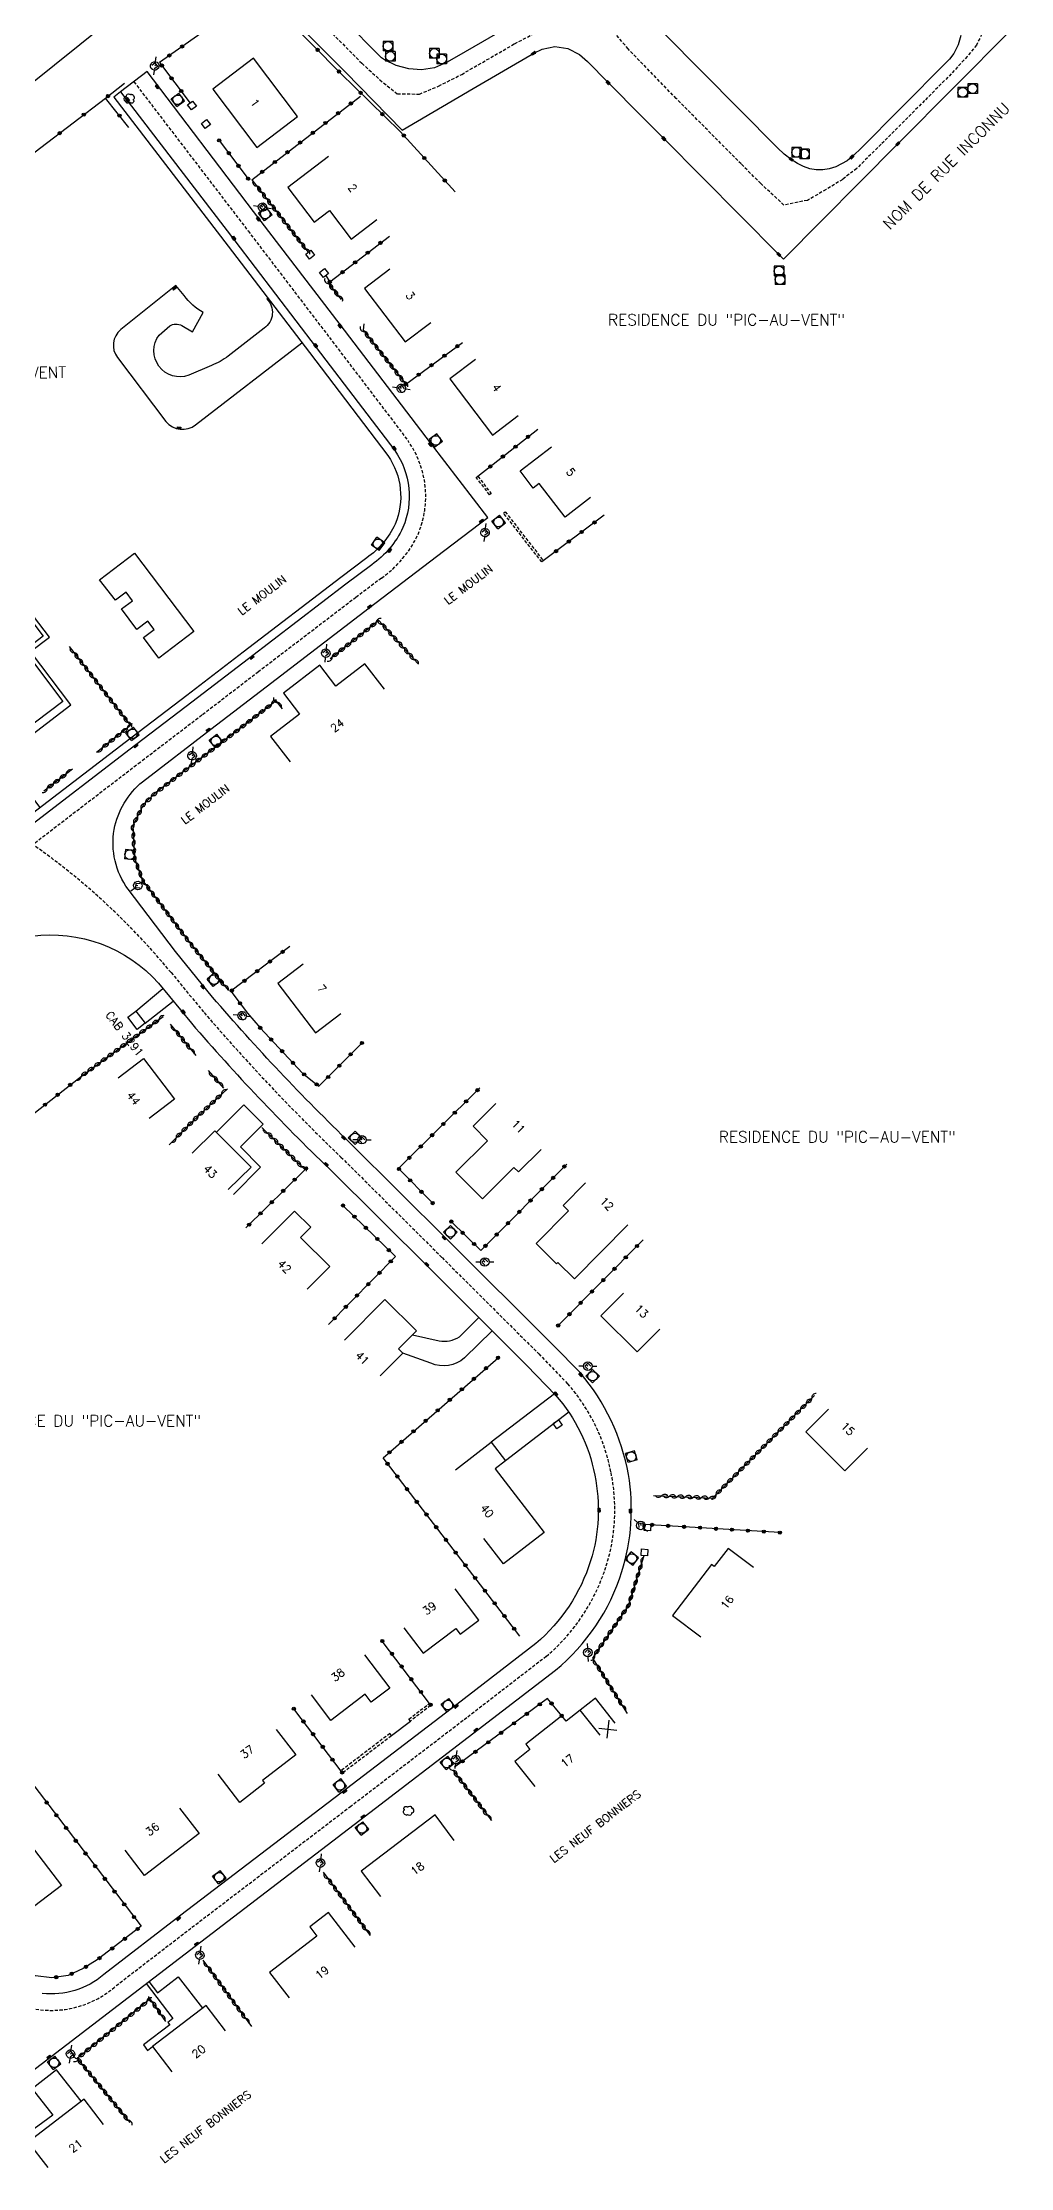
# Model space of a CAD drawing. Header units: millimetres. Extents: x 79000 to 80000, y 143000 to 144000.
# Drawn here: x 79450.6 to 79602, y 143022.6 to 143354.6 of the extents above; entities that cross this region are included whole.
import ezdxf
from ezdxf.enums import TextEntityAlignment as Align

# ---------------------------------------------------------------- set-up
doc = ezdxf.new("R2010")
doc.units = ezdxf.units.MM
doc.linetypes.add('DASHED', pattern=[0.75, 0.5, -0.25])
doc.layers.get('0').update_dxf_attribs({"linetype": 'CONTINUOUS'})
for name, color, linetype in [('W0001', 6, 'DASHED'), ('W0008', 7, 'CONTINUOUS'), ('W0100', 7, 'CONTINUOUS'), ('W0112', 1, 'DASHED'), ('W0300', 7, 'CONTINUOUS'), ('W0310', 3, 'CONTINUOUS'), ('W0322', 7, 'CONTINUOUS'), ('W0334', 7, 'CONTINUOUS'), ('W0400', 7, 'CONTINUOUS'), ('W0420', 7, 'CONTINUOUS'), ('W0471', 7, 'CONTINUOUS'), ('W0984', 7, 'CONTINUOUS'), ('W0989', 7, 'CONTINUOUS'), ('W0991', 7, 'CONTINUOUS'), ('W1102', 7, 'CONTINUOUS')]:
    doc.layers.add(name, color=color, linetype=linetype)
doc.styles.get("Standard").update_dxf_attribs({"font": 'romans.shx', "width": 0.85})

# ---------------------------------------------------------------- blocks, each defined once
blk = doc.blocks.new('t322o')
at = {"color": 0, "linetype": 'Continuous'}
for radius in [0.25, 0.15]:
    blk.add_circle((0, 0), radius, dxfattribs=at)
blk = doc.blocks.new('t310o')
at = {"color": 0, "linetype": 'Continuous'}
for centre, start, end in [((-0.5, 0.38), 216.8699, 323.1304), ((0.5, -0.37), 36.8699, 143.1303)]:
    blk.add_arc(centre, 0.625, start, end, dxfattribs=at)
blk = doc.blocks.new('T471')
for p, q in [((-0.333334, 0.333334), (-0.333334, -0.333334)), ((-0.333334, 0.333334), (0.333334, 0.333334)), ((-0.333334, 0), (0, 0)), ((0.500001, 0.500001), (1.000002, 1.000002)), ((-0.500001, -0.500001), (-1.000002, -1.000002)), ((-0.333334, -0.333334), (0.333334, -0.333334))]:
    blk.add_line(p, q)
blk.add_ellipse((0, 0), major_axis=(0.471405, 0.471405), ratio=1, start_param=5.4977871438, end_param=11.780972451)
blk = doc.blocks.new('T420')
for p, q in [((0.75, 0.75), (-0.75, 0.75)), ((-0.75, 0.75), (-0.75, -0.75)), ((0.75, 0.75), (0.75, -0.75)), ((0.75, -0.75), (-0.75, -0.75))]:
    blk.add_line(p, q)
blk.add_ellipse((0, 0), major_axis=(-0.53, 0.53), ratio=1, start_param=3.926991, end_param=10.210176)
blk = doc.blocks.new('T400')
for p, q in [((-0.15, 0.3), (0.15, 0.3)), ((-0.15, -0.25), (-0.15, 0.3)), ((-0.15, 0.15), (0.15, 0.15)), ((-0.15, 0), (0.15, 0)), ((0.15, 0.3), (0.15, -0.25)), ((-0.15, -0.15), (0.15, -0.15)), ((-0.15, -0.25), (-0.15, -0.3)), ((-0.15, -0.3), (0.15, -0.3)), ((0.15, -0.3), (0.15, -0.25))]:
    blk.add_line(p, q)
blk = doc.blocks.new('T300')
for p, q in [((-0.8, 0.51), (-0.86, 0.34)), ((-0.86, 0.34), (-0.86, 0.17)), ((-0.86, 0.17), (-0.74, 0.06)), ((-0.69, 0.63), (-0.8, 0.51)), ((-0.8, -0.06), (-0.74, 0.06)), ((-0.74, 0.06), (-0.69, 0.11)), ((-0.57, 0.69), (-0.69, 0.63)), ((-0.46, 0.69), (-0.57, 0.69)), ((-0.29, 0.63), (-0.46, 0.69)), ((-0.29, 0.63), (-0.17, 0.74)), ((-0.23, 0.57), (-0.29, 0.63)), ((-0.17, 0.74), (-0.06, 0.8)), ((-0.06, 0.8), (0.06, 0.8)), ((0.06, 0.8), (0.23, 0.74)), ((0.23, 0.74), (0.34, 0.63)), ((0.34, 0.63), (0.4, 0.51)), ((0.46, 0.46), (0.34, 0.46)), ((0.4, 0.51), (0.4, 0.46)), ((0.57, 0.4), (0.46, 0.46)), ((0.57, 0.4), (0.69, 0.29)), ((0.69, 0.29), (0.74, 0.17)), ((0.74, 0.06), (0.69, -0.17)), ((0.74, 0.17), (0.74, 0.06)), ((-0.8, -0.17), (-0.8, -0.06)), ((-0.8, -0.23), (-0.8, -0.17)), ((-0.74, -0.34), (-0.8, -0.23)), ((-0.69, -0.4), (-0.74, -0.34)), ((-0.51, -0.46), (-0.69, -0.4)), ((-0.4, -0.46), (-0.51, -0.46)), ((-0.4, -0.46), (-0.34, -0.46)), ((-0.34, -0.46), (-0.34, -0.4)), ((-0.34, -0.51), (-0.34, -0.46)), ((-0.29, -0.63), (-0.34, -0.51)), ((-0.17, -0.74), (-0.29, -0.63)), ((-0.06, -0.8), (-0.17, -0.74)), ((0.06, -0.8), (-0.06, -0.8)), ((0.17, -0.74), (0.06, -0.8)), ((0.23, -0.69), (0.17, -0.74)), ((0.29, -0.46), (0.23, -0.46)), ((0.29, -0.63), (0.23, -0.69)), ((0.46, -0.4), (0.29, -0.46)), ((0.34, -0.51), (0.29, -0.63)), ((0.34, -0.51), (0.34, -0.46)), ((0.57, -0.34), (0.46, -0.4)), ((0.63, -0.29), (0.57, -0.34)), ((0.69, -0.17), (0.63, -0.29))]:
    blk.add_line(p, q)
blk = doc.blocks.new('t112o')
at = {"color": 0, "linetype": 'Continuous'}
for p, q in [((-0.5, 0.5), (0.5, 0.5)), ((-0.5, -0.5), (-0.5, 0.5)), ((0.5, 0.5), (0.5, -0.5)), ((0.5, -0.5), (-0.5, -0.5))]:
    blk.add_line(p, q, dxfattribs=at)
blk = doc.blocks.new('t991o')
at = {"color": 0, "linetype": 'Continuous'}
for p, q in [((-1, 1), (1, -1)), ((-1, -1), (1, 1))]:
    blk.add_line(p, q, dxfattribs=at)

msp = doc.modelspace()

# ---------------------------------------------------------------- linework, layer by layer
at = {"layer": 'W0001'}
for points in [[(79494.37, 143357.56), (79500.55, 143351.35), (79503.35, 143348.79), (79506.11, 143346.59), (79509.53, 143346.54), (79512.55, 143347.79), (79516.15, 143349.62), (79524.43, 143354.41), (79531.31, 143358.04)], [(79597.79, 143356.6), (79596.65, 143354.21), (79595.21, 143352.43), (79592.71, 143349.72), (79588.54, 143345.53), (79581.74, 143338.7), (79577.91, 143334.94), (79575.73, 143333.21), (79573.13, 143331.62), (79570.21, 143329.94), (79566.53, 143329.21), (79562.91, 143332.56), (79559.86, 143335.62), (79549.71, 143345.84), (79542.17, 143353.6), (79538.06, 143358.49)]]:
    msp.add_lwpolyline(points, dxfattribs=at)
for points in [[(79464.89, 143348.47), (79482.75, 143325.16), (79495.46, 143308.52), (79507.78, 143292.36, -0.258866), (79509.33, 143277.75, -0.131528), (79503.6, 143270.92), (79499.62, 143267.9), (79484.37, 143256.27), (79475.54, 143249.49), (79465.89, 143242.13), (79449.85, 143229.83), (79433.8, 143217.6, -0.122928), (79427.16, 143214.74), (79410.71, 143213.6, 0.170885), (79403.49, 143210.49), (79397.25, 143206.04), (79331.98, 143156.19), (79307.13, 143137.19), (79255, 143097.37)], [(79449.11, 143229.27, -0.067694), (79470.7, 143209.3), (79475.88, 143203.02, 0.023965), (79497.27, 143180.46), (79513.08, 143164.76), (79528.2, 143149.71), (79532.74, 143145.01, -0.133926), (79539.48, 143131.28, -0.128424), (79538.76, 143116.58, -0.140586), (79529.38, 143102.43), (79516.96, 143092.85), (79498.83, 143079), (79473.82, 143059.93), (79461.81, 143050.7, -0.205241), (79450.28, 143047.22, -0.205056), (79440.13, 143052.96), (79436.65, 143057.5), (79427.2, 143069.94), (79415.5, 143085.26), (79400.46, 143104.92), (79389, 143119.97), (79372.43, 143141.64), (79350.51, 143170.34)]]:
    msp.add_lwpolyline(points, format="xyb", dxfattribs=at)
at = {"layer": 'W0008'}
for points in [[(79524.45, 143357.65), (79515.33, 143352.38), (79513.78, 143351.49), (79511.91, 143350.67), (79509.88, 143350.32), (79507.88, 143350.47), (79505.91, 143350.99), (79504.07, 143351.9), (79503.63, 143352.23), (79491.65, 143364.35)], [(79490.05, 143357.86), (79497.98, 143349.95), (79506.85, 143340.93), (79517.94, 143347.42), (79527.42, 143352.92), (79528.73, 143353.54), (79530.71, 143353.96), (79532.74, 143353.65), (79534.57, 143352.73), (79535.81, 143351.61), (79539.04, 143348.35), (79544.27, 143343.07), (79547.74, 143339.58), (79565.74, 143321.49), (79566.46, 143320.74), (79584.33, 143338.77), (79601.97, 143356.47)], [(79594.22, 143355.68), (79593.76, 143354.22), (79593.08, 143352.91), (79592.43, 143352), (79591.77, 143351.33), (79578.31, 143337.77), (79577.16, 143336.72), (79576.43, 143336.13), (79574.63, 143335.16), (79573.63, 143334.86), (79572.61, 143334.73), (79571.6, 143334.72), (79570.59, 143334.86), (79569.62, 143335.21), (79568.68, 143335.68), (79567.67, 143336.34), (79566.56, 143337.14), (79565.51, 143338.16), (79547.81, 143356.01)]]:
    msp.add_lwpolyline(points, dxfattribs=at)
for points in [[(79443.9, 143033.79), (79451.95, 143039.94), (79474.47, 143057.16), (79500.21, 143076.85), (79518.75, 143091.02), (79530.8, 143100.26, 0.146163), (79541.19, 143115.68, 0.118401), (79542.22, 143130.85, 0.131418), (79534.72, 143146.73), (79530.48, 143151.06), (79513.87, 143167.59), (79498.78, 143182.58, -0.023301), (79477.19, 143205.46), (79471.38, 143212.58), (79463.99, 143222.29, -0.202379), (79461.82, 143231.65, -0.17537), (79466.24, 143239.11), (79476.93, 143247.31), (79485.59, 143253.95), (79501.68, 143266.26), (79512.19, 143274.29), (79520.25, 143280.39), (79511.3, 143292.03), (79497.15, 143310.52), (79483.61, 143328.22), (79466.97, 143350.05), (79462.81, 143346.88), (79480.7, 143323.59), (79493.4, 143306.96), (79505.7, 143290.84, -0.256874), (79506.97, 143278.8, -0.131543), (79502.08, 143273.01), (79498.06, 143269.96), (79482.8, 143258.31), (79473.97, 143251.54), (79464.32, 143244.18), (79448.29, 143231.88)], [(79448.95, 143214.97, -0.249549), (79468.74, 143207.62), (79473.91, 143201.36, 0.023969), (79495.47, 143178.61), (79511.26, 143162.93), (79526.36, 143147.9), (79530.84, 143143.26, -0.133569), (79536.95, 143130.77, -0.128617), (79536.3, 143117.35, -0.140019), (79527.76, 143104.43), (79515.39, 143094.9), (79497.27, 143081.06), (79472.25, 143061.98), (79460.2, 143052.71, -0.206357), (79450.56, 143049.78, -0.205148)]]:
    msp.add_lwpolyline(points, format="xyb", dxfattribs=at)
at = {"layer": 'W0100'}
for points in [[(79448.78, 143348.13), (79460.14, 143357.26), (79460.14, 143357.26)], [(79495.33, 143336.81), (79488.96, 143331.94), (79493.1, 143326.51), (79495.5, 143328.35), (79498.89, 143323.9), (79502.87, 143326.93)], [(79504.94, 143319.2), (79500.97, 143316.17), (79507.33, 143307.84), (79511.31, 143310.88)], [(79518.3, 143305.06), (79514.32, 143302.03), (79520.99, 143293.27), (79524.97, 143296.3)], [(79536.28, 143283.51), (79532.32, 143280.46), (79528.29, 143285.69), (79527.34, 143284.97), (79525.27, 143287.67), (79530.17, 143291.44)], [(79444.08, 143270.57), (79450.73, 143261.82), (79447.78, 143259.59), (79453.8, 143251.65), (79445.02, 143245.01)], [(79504.08, 143253.55), (79501.03, 143257.52), (79496.49, 143254.03), (79493.98, 143257.31), (79488.28, 143252.93), (79490.8, 143249.65), (79486.28, 143246.18), (79489.32, 143242.21)], [(79491.35, 143210.62), (79487.38, 143207.59), (79493.28, 143199.86), (79497.25, 143202.9)], [(79462.42, 143192.82), (79466.39, 143195.86), (79471.25, 143189.51), (79467.27, 143186.47)], [(79521.48, 143188.8), (79517.93, 143185.27), (79520.18, 143183.01), (79515.26, 143178.11), (79519.4, 143173.94), (79524.33, 143178.84), (79525.04, 143178.13), (79528.58, 143181.66)], [(79474.02, 143181.04), (79477.57, 143184.57), (79483.21, 143178.9), (79479.66, 143175.37)], [(79535.53, 143176.44), (79532.01, 143172.89), (79532.87, 143172.05), (79527.8, 143166.94), (79530.98, 143163.79), (79531.18, 143163.99), (79533.77, 143161.42), (79542.15, 143169.88)], [(79484.91, 143166.9), (79490.03, 143172.02), (79492.55, 143169.5), (79490.97, 143167.91), (79495.52, 143163.35), (79491.98, 143159.82)], [(79497.81, 143151.84), (79504.11, 143158.21), (79509.07, 143153.3), (79506.28, 143150.49), (79506.94, 143149.84), (79503.42, 143146.28)], [(79541.44, 143159.18), (79537.92, 143155.63), (79543.6, 143150.01), (79547.11, 143153.56)], [(79579.58, 143134.97), (79576.04, 143131.43), (79569.96, 143137.51), (79573.49, 143141.05)], [(79515.17, 143131.59), (79520.74, 143135.89), (79522.99, 143132.98), (79521.38, 143131.73), (79529.03, 143121.82), (79522.69, 143116.92), (79519.63, 143120.88)], [(79561.78, 143116.3), (79557.8, 143119.32), (79555.63, 143116.48), (79555.19, 143116.81), (79549.13, 143108.84), (79553.55, 143105.48)], [(79507.1, 143106.92), (79510.12, 143102.93), (79515.23, 143106.81), (79515.93, 143105.89), (79518.83, 143108.09), (79515.11, 143112.99)], [(79500.94, 143102.7), (79504.9, 143097.48), (79501.99, 143095.28), (79501.05, 143096.52), (79495.67, 143092.44), (79492.65, 143096.42)], [(79540.17, 143092.01), (79537.05, 143095.92), (79534.68, 143094.02), (79532.47, 143092.29), (79531.79, 143093.16), (79526.16, 143088.74), (79526.83, 143087.87), (79524.48, 143086.03), (79527.61, 143082.12)], [(79487.16, 143091.03), (79490.21, 143087.07), (79485, 143083.06), (79485.34, 143082.61), (79481.45, 143079.62), (79478.05, 143084.04)], [(79472.05, 143078.73), (79475.1, 143074.77), (79466.56, 143068.2), (79463.51, 143072.16)], [(79515, 143073.69), (79511.98, 143077.67), (79500.41, 143068.88), (79503.44, 143064.9)], [(79499.49, 143057.02), (79495.34, 143062.43), (79492.41, 143060.18), (79493.52, 143058.74), (79486.12, 143053.07), (79489.16, 143049.1)], [(79479.23, 143043.92), (79476.19, 143047.9), (79467.81, 143041.5), (79470.84, 143037.52)], [(79460.16, 143029.32), (79457.1, 143033.28), (79448.37, 143026.54), (79451.42, 143022.58)]]:
    msp.add_lwpolyline(points, dxfattribs=at)
for points in [[(79477.23, 143347.32), (79484.11, 143338.2), (79490.47, 143343.04), (79483.59, 143352.16)], [(79463.94, 143202.3), (79465.18, 143203.27), (79466.67, 143201.36), (79465.42, 143200.4)], [(79453.57, 143066.64), (79447.23, 143061.79), (79438.11, 143073.71), (79444.45, 143078.56)]]:
    msp.add_lwpolyline(points, close=True, dxfattribs=at)
at = {"layer": 'W0112'}
for points in [[(79520.52, 143283.94), (79518.42, 143286.63), (79518.67, 143286.82), (79520.76, 143284.13)], [(79522.96, 143281.28), (79528.91, 143273.64), (79528.66, 143273.44), (79522.7, 143281.08)], [(79511.29, 143094.74), (79508.13, 143092.33), (79507.89, 143092.65), (79511.05, 143095.05)], [(79497.58, 143084.3), (79505.17, 143090.07), (79504.93, 143090.39), (79497.34, 143084.62)]]:
    msp.add_lwpolyline(points, close=True, dxfattribs=at)
at = {"layer": 'W0310'}
for points in [[(79483.33, 143333.16), (79492.17, 143321.83)], [(79494.86, 143318.26), (79495.52, 143317.21)], [(79495.35, 143316.93), (79497.3, 143314.47)], [(79500.87, 143310.63), (79500.74, 143309.65), (79507.4, 143301.23)], [(79509.29, 143257.56), (79503.18, 143264.29), (79495.58, 143258.31)], [(79454.77, 143260.24), (79464.37, 143247.87), (79459.04, 143243.66)], [(79488.11, 143250.49), (79487.12, 143251.76), (79478.14, 143244.88), (79468.22, 143237.3), (79466.41, 143235.54), (79464.72, 143232.22), (79465, 143227.14), (79466.26, 143223.68), (79473.68, 143213.86), (79479.66, 143206.52)], [(79455.3, 143241.08), (79450.79, 143237.62)], [(79456.69, 143193.1), (79469.49, 143202.43)], [(79470.59, 143201.21), (79474.56, 143196.32)], [(79476.52, 143193.98), (79478.91, 143191.24)], [(79479.51, 143191.14), (79474.16, 143186.12)], [(79474.16, 143186.12), (79470.4, 143182.38)], [(79484.92, 143185.09), (79491.62, 143178.5)], [(79546.16, 143127.58), (79555.38, 143127.18), (79571.32, 143143.22)], [(79544.64, 143118.15), (79542.2, 143110.33), (79536.59, 143102.16), (79542.05, 143093.51)], [(79514.81, 143084.62), (79520.8, 143076.78)], [(79494.48, 143068.71), (79501.85, 143058.83)], [(79475.69, 143054.96), (79483.28, 143044.59)], [(79469.9, 143045.37), (79467.46, 143048.91), (79456.05, 143039.62)], [(79456.05, 143039.62), (79464.27, 143029.59)]]:
    msp.add_lwpolyline(points, dxfattribs=at)
at = {"layer": 'W0322'}
msp.add_line((79464.13, 143341.33), (79460.44, 143345.92), dxfattribs=at)
for points in [[(79515.11, 143331.28), (79506.53, 143340.69), (79497.15, 143349.87), (79484.39, 143362.83), (79478.34, 143358.07)], [(79478.34, 143358.07), (79468.9, 143351.5), (79473.71, 143345.15)], [(79434.78, 143316.98), (79430.9, 143323.34), (79450.37, 143338.18), (79460.44, 143345.92), (79463.44, 143348.25)], [(79483.33, 143333.16), (79500.33, 143346.23)], [(79478.23, 143339.31), (79482.94, 143333.07)], [(79495.52, 143317.21), (79504.84, 143324.35)], [(79507.4, 143301.23), (79516.26, 143307.74)], [(79518.67, 143286.82), (79528.05, 143294.19)], [(79538.41, 143280.74), (79528.91, 143273.64)], [(79489.26, 143213.36), (79480.08, 143206.38), (79482.64, 143202.92)], [(79484.65, 143200.65), (79491.27, 143193.58), (79493.83, 143191.52), (79500.69, 143198.4)], [(79447.13, 143173.87), (79440.62, 143180.54), (79456.69, 143193.1)], [(79511.62, 143173.26), (79506.27, 143178.66), (79519, 143191.29)], [(79491.81, 143178.69), (79482.41, 143169.4)], [(79514.53, 143170.38), (79519.13, 143165.84), (79532.59, 143179.36)], [(79497.59, 143172.89), (79505.8, 143164.9), (79495.33, 143154.3)], [(79544.53, 143167.52), (79531.24, 143154.13)], [(79525.24, 143105.6), (79503.85, 143133.46), (79514.24, 143142.49), (79521.83, 143149.1)], [(79565.92, 143121.75), (79565.9, 143121.77), (79545.58, 143123.01)], [(79511.3, 143094.88), (79503.74, 143104.83)], [(79497.46, 143084.3), (79489.9, 143094.25)], [(79531.79, 143093.16), (79529.59, 143095.84), (79515.04, 143085.11)], [(79431.03, 143073.25), (79447.06, 143085.11), (79466.01, 143060.26), (79459.15, 143055), (79456.95, 143053.66), (79454.61, 143052.59), (79452.06, 143052.21), (79449.5, 143052.55), (79447.16, 143053.45), (79445.12, 143055), (79443.65, 143056.57), (79442.39, 143058.28), (79446.26, 143061.24)]]:
    msp.add_lwpolyline(points, dxfattribs=at)
at = {"layer": 'W0322', "flags": 128}
msp.add_lwpolyline([(79504.9, 143097.48), (79501.99, 143095.28)], dxfattribs=at)
at = {"layer": 'W0334'}
for points in [[(79462.81, 143346.88), (79461.76, 143346.07), (79479.64, 143322.78), (79492.35, 143306.15), (79504.62, 143290.06, -0.255549), (79505.75, 143279.34, -0.131514), (79501.3, 143274.08), (79497.25, 143271.01), (79482, 143259.37), (79473.17, 143252.59), (79463.51, 143245.24), (79447.48, 143232.94), (79431.43, 143220.71, -0.244828), (79421.35, 143218.98, -0.166448), (79415.3, 143223.61), (79413.16, 143226.43), (79410.88, 143229.43), (79412.22, 143238.89), (79421.94, 143226.04), (79432.85, 143234.23), (79438.82, 143226.33)], [(79485.83, 143314.68), (79485.67, 143314.55, -0.468535), (79485.26, 143309.95), (79479.66, 143305.62, -0.07042), (79477.01, 143304.12), (79473.48, 143302.6, -0.749906), (79468.87, 143308.9), (79470.5, 143310.33, -0.25421), (79472.39, 143310.38), (79474.04, 143309.42), (79475.74, 143312.4, -0.101372), (79472.77, 143315.07), (79471.44, 143316.62), (79462.83, 143309.74, 0.403849), (79462.33, 143305.37), (79469.91, 143295.36, 0.401273), (79474.55, 143294.86), (79491.17, 143307.69)], [(79520.92, 143153.31), (79516.59, 143149.07, -0.290461), (79511.34, 143148.24), (79506.94, 143149.84)], [(79508.46, 143152.69), (79512.63, 143151.76, 0.188904), (79515.79, 143152.35), (79518.84, 143155.39)]]:
    msp.add_lwpolyline(points, format="xyb", dxfattribs=at)
for points in [[(79450.23, 143235.05), (79444.31, 143242.91), (79455.06, 143251.13), (79448.75, 143259.46), (79451.69, 143261.69), (79444.21, 143271.54), (79441.81, 143269.71), (79423.45, 143293.75)], [(79465.18, 143203.27), (79469.43, 143206.79)], [(79466.67, 143201.36), (79471.06, 143204.82)], [(79482.64, 143202.92), (79484.65, 143200.65)], [(79477.8, 143184.33), (79482.1, 143188.6), (79485.09, 143185.62), (79481.59, 143182.03), (79484.71, 143178.9), (79480.45, 143174.62)], [(79530.66, 143143.45), (79520.74, 143135.89)], [(79532.9, 143140.59), (79522.99, 143132.98)], [(79505.17, 143090.07), (79508.13, 143092.33)], [(79466.83, 143051.32), (79470.98, 143045.88), (79470.19, 143045.24), (79470.51, 143044.85), (79466.41, 143041.72), (79467.03, 143040.87), (79467.81, 143041.5)], [(79467.23, 143051.62), (79468.59, 143049.88), (79471.84, 143052.39), (79475.61, 143047.45)], [(79456.65, 143032.93), (79452.82, 143037.86), (79449, 143034.88), (79452.22, 143030.78), (79447.76, 143027.45)]]:
    msp.add_lwpolyline(points, dxfattribs=at)
msp.add_lwpolyline([(79474.29, 143262.59), (79468.78, 143258.39), (79466.38, 143261.62), (79468.06, 143262.89), (79467.1, 143264.19), (79465.38, 143262.91), (79462.95, 143266.1), (79464.67, 143267.38), (79463.7, 143268.7), (79462, 143267.45), (79459.54, 143270.63), (79465, 143274.79)], close=True, dxfattribs=at)
at = {"layer": 'W1102'}
msp.add_line((79537.8, 143090.12), (79534.68, 143094.02), dxfattribs=at)

# ---------------------------------------------------------------- block references
at = {"layer": 'W0112'}
for p, rotation in [((79473.98, 143344.76), 127.460106625399), ((79476.16, 143341.87), 127.460106625399), ((79492.46, 143321.47), 307.9864894232978), ((79494.64, 143318.58), 307.9864894232978), ((79531.15, 143138.68), 35.04052509911778), ((79545.19, 143122.56), 176.5026856275268), ((79544.75, 143118.69), 176.5026856275268)]:
    msp.add_blockref('t112o', p, dxfattribs=dict(at, rotation=rotation))
at = {"layer": 'W0300'}
for p, rotation in [((79464.28, 143345.83), 35.04052509911778), ((79507.73, 143078.31), 217.3788401524988)]:
    msp.add_blockref('T300', p, dxfattribs=dict(at, rotation=rotation))
at = {"layer": 'W0310'}
for p, rotation in [((79484.1, 143332.17), 307.9864894232978), ((79484.86, 143331.19), 307.9864894232978), ((79485.63, 143330.2), 307.9864894232978), ((79486.4, 143329.22), 307.9864894232978), ((79487.17, 143328.23), 307.9864894232978), ((79487.94, 143327.25), 307.9864894232978), ((79488.71, 143326.26), 307.9864894232978), ((79489.48, 143325.28), 307.9864894232978), ((79490.25, 143324.29), 307.9864894232978), ((79491.02, 143323.31), 307.9864894232978), ((79491.79, 143322.32), 307.9864894232978), ((79495.35, 143316.93), 308.3772626386538), ((79496.13, 143315.95), 308.3772626386538), ((79496.91, 143314.97), 308.3772626386538), ((79500.9, 143309.44), 308.3655013278637), ((79501.68, 143308.46), 308.3655013278637), ((79502.45, 143307.48), 308.3655013278637), ((79503.23, 143306.5), 308.3655013278637), ((79504, 143305.52), 308.3655013278637), ((79504.78, 143304.54), 308.3655013278637), ((79505.56, 143303.56), 308.3655013278637), ((79506.33, 143302.58), 308.3655013278637), ((79507.11, 143301.6), 308.3655013278637), ((79500.81, 143262.42), 218.1769563771918), ((79501.8, 143263.2), 218.1769563771918), ((79502.78, 143263.97), 218.1769563771918), ((79503.68, 143263.74), 132.2358375919135), ((79504.52, 143262.82), 132.2358375919135), ((79455.53, 143259.25), 307.7992584916507), ((79496.88, 143259.33), 218.1769563771918), ((79497.87, 143260.11), 218.1769563771918), ((79498.85, 143260.88), 218.1769563771918), ((79499.83, 143261.65), 218.1769563771918), ((79505.36, 143261.89), 132.2358375919135), ((79506.2, 143260.97), 132.2358375919135), ((79507.04, 143260.04), 132.2358375919135), ((79507.88, 143259.12), 132.2358375919135), ((79456.3, 143258.27), 307.7992584916507), ((79457.07, 143257.28), 307.7992584916507), ((79457.83, 143256.29), 307.7992584916507), ((79458.6, 143255.3), 307.7992584916507), ((79495.9, 143258.56), 218.1769563771918), ((79508.72, 143258.19), 132.2358375919135), ((79459.36, 143254.32), 307.7992584916507), ((79460.13, 143253.33), 307.7992584916507), ((79460.9, 143252.34), 307.7992584916507), ((79461.66, 143251.35), 307.7992584916507), ((79462.43, 143250.37), 307.7992584916507), ((79463.2, 143249.38), 307.7992584916507), ((79483.44, 143248.94), 217.4537530426668), ((79484.43, 143249.7), 217.4537530426668), ((79485.43, 143250.46), 217.4537530426668), ((79486.42, 143251.22), 217.4537530426668), ((79487.34, 143251.48), 127.5620912394593), ((79461.94, 143245.95), 218.3211965632018), ((79462.92, 143246.73), 218.3211965632018), ((79463.9, 143247.5), 218.3211965632018), ((79463.96, 143248.39), 307.7992584916507), ((79479.47, 143245.9), 217.4537530426668), ((79480.46, 143246.66), 217.4537530426668), ((79481.46, 143247.42), 217.4537530426668), ((79482.45, 143248.18), 217.4537530426668), ((79459.98, 143244.4), 218.3211965632018), ((79460.96, 143245.18), 218.3211965632018), ((79475.5, 143242.86), 217.3739659614388), ((79476.49, 143243.62), 217.3739659614388), ((79477.49, 143244.38), 217.3739659614388), ((79478.48, 143245.14), 217.4537530426668), ((79452.33, 143238.8), 217.5239969066398), ((79453.32, 143239.56), 217.5239969066398), ((79454.31, 143240.32), 217.5239969066398), ((79470.53, 143239.07), 217.3739659614388), ((79471.53, 143239.83), 217.3739659614388), ((79472.52, 143240.58), 217.3739659614388), ((79473.51, 143241.34), 217.3739659614388), ((79474.51, 143242.1), 217.3739659614388), ((79451.34, 143238.04), 217.5239969066398), ((79466.72, 143235.84), 224.3178432152449), ((79467.62, 143236.71), 224.3178432152449), ((79468.55, 143237.55), 217.3739659614388), ((79469.54, 143238.31), 217.3739659614388), ((79464.9, 143232.59), 242.8890788460878), ((79465.47, 143233.7), 242.8890788460878), ((79466.04, 143234.81), 242.8890788460878), ((79464.76, 143231.38), 273.1583163362198), ((79464.83, 143230.13), 273.1583163362198), ((79464.9, 143228.89), 273.1583163362198), ((79464.97, 143227.64), 273.1583163362198), ((79465.25, 143226.43), 290.0774901664367), ((79465.68, 143225.26), 290.0774901664367), ((79466.11, 143224.09), 290.0774901664367), ((79466.75, 143223.03), 307.0717726972698), ((79467.51, 143222.03), 307.0717726972698), ((79468.26, 143221.03), 307.0717726972698), ((79469.01, 143220.04), 307.0717726972698), ((79469.77, 143219.04), 307.0717726972698), ((79470.52, 143218.04), 307.0717726972698), ((79471.27, 143217.04), 307.0717726972698), ((79472.03, 143216.05), 307.0717726972698), ((79472.78, 143215.05), 307.0717726972698), ((79473.54, 143214.05), 307.0717726972698), ((79474.32, 143213.08), 309.1370078641768), ((79475.11, 143212.11), 309.1370078641768), ((79475.9, 143211.14), 309.1370078641768), ((79476.68, 143210.17), 309.1370078641768), ((79477.47, 143209.2), 309.1370078641768), ((79478.26, 143208.23), 309.1370078641768), ((79479.05, 143207.26), 309.1370078641768), ((79464.77, 143198.99), 36.09394887503639), ((79465.78, 143199.73), 36.09394887503639), ((79466.79, 143200.46), 36.09394887503639), ((79467.8, 143201.2), 36.09394887503639), ((79468.81, 143201.93), 36.09394887503639), ((79471.38, 143200.24), 309.0229365858108), ((79472.17, 143199.27), 309.0229365858108), ((79460.73, 143196.04), 36.09394887503639), ((79461.74, 143196.78), 36.09394887503639), ((79462.75, 143197.52), 36.09394887503639), ((79463.76, 143198.25), 36.09394887503639), ((79472.95, 143198.3), 309.0229365858108), ((79473.74, 143197.33), 309.0229365858108), ((79456.69, 143193.1), 36.09394887503639), ((79457.7, 143193.83), 36.09394887503639), ((79458.71, 143194.57), 36.09394887503639), ((79459.72, 143195.31), 36.09394887503639), ((79477.34, 143193.04), 311.1619560618138), ((79477.68, 143189.43), 223.2316673991928), ((79478.16, 143192.1), 311.1619560618138), ((79478.6, 143190.29), 223.2316673991928), ((79474.16, 143186.12), 224.8238800930688), ((79474.95, 143186.86), 223.2316673991928), ((79475.86, 143187.72), 223.2316673991928), ((79476.77, 143188.58), 223.2316673991928), ((79471.5, 143183.47), 224.8238800930688), ((79472.38, 143184.35), 224.8238800930688), ((79473.27, 143185.23), 224.8238800930688), ((79485.81, 143184.21), 315.4696025425307), ((79486.7, 143183.34), 315.4696025425307), ((79487.59, 143182.46), 315.4696025425307), ((79488.48, 143181.58), 315.4696025425307), ((79489.37, 143180.71), 315.4696025425307), ((79490.26, 143179.83), 315.4696025425307), ((79491.16, 143178.95), 315.4696025425307), ((79570.9, 143142.79), 45.18431745128228), ((79567.38, 143139.25), 45.18431745128228), ((79568.26, 143140.13), 45.18431745128228), ((79569.14, 143141.02), 45.18431745128228), ((79570.02, 143141.91), 45.18431745128228), ((79564.73, 143136.59), 45.18431745128228), ((79565.61, 143137.47), 45.18431745128228), ((79566.5, 143138.36), 45.18431745128228), ((79561.21, 143133.04), 45.18431745128228), ((79562.09, 143133.93), 45.18431745128228), ((79562.97, 143134.81), 45.18431745128228), ((79563.85, 143135.7), 45.18431745128228), ((79557.68, 143129.49), 45.18431745128228), ((79558.57, 143130.38), 45.18431745128228), ((79559.45, 143131.27), 45.18431745128228), ((79560.33, 143132.15), 45.18431745128228), ((79547.41, 143127.52), 357.5170181851768), ((79548.65, 143127.47), 357.5170181851768), ((79549.9, 143127.42), 357.5170181851768), ((79551.15, 143127.36), 357.5170181851768), ((79552.4, 143127.31), 357.5170181851768), ((79553.65, 143127.25), 357.5170181851768), ((79554.9, 143127.2), 357.5170181851768), ((79555.92, 143127.72), 45.18431745128228), ((79556.8, 143128.61), 45.18431745128228), ((79543.89, 143115.76), 252.6900431358047), ((79544.27, 143116.96), 252.6900431358047), ((79543.15, 143113.38), 252.6900431358047), ((79543.52, 143114.57), 252.6900431358047), ((79541.89, 143109.87), 235.5021980813198), ((79542.41, 143110.99), 252.6900431358047), ((79542.78, 143112.18), 252.6900431358047), ((79539.76, 143106.78), 235.5021980813198), ((79540.47, 143107.81), 235.5021980813198), ((79541.18, 143108.84), 235.5021980813198), ((79536.93, 143102.66), 235.5021980813198), ((79537.64, 143103.69), 235.5021980813198), ((79538.35, 143104.72), 235.5021980813198), ((79539.05, 143105.75), 235.5021980813198), ((79537.26, 143101.1), 302.2568419782198), ((79537.92, 143100.05), 302.2568419782198), ((79538.59, 143098.99), 302.2568419782198), ((79539.26, 143097.93), 302.2568419782198), ((79539.93, 143096.88), 302.2568419782198), ((79540.59, 143095.82), 302.2568419782198), ((79541.26, 143094.76), 302.2568419782198), ((79514.81, 143084.62), 307.4038012632948), ((79515.57, 143083.62), 307.4038012632948), ((79516.33, 143082.63), 307.4038012632948), ((79517.09, 143081.64), 307.4038012632948), ((79517.85, 143080.64), 307.4038012632948), ((79518.61, 143079.65), 307.4038012632948), ((79519.36, 143078.66), 307.4038012632948), ((79520.12, 143077.66), 307.4038012632948), ((79495.22, 143067.7), 306.7308160463778), ((79495.97, 143066.7), 306.7308160463778), ((79496.72, 143065.7), 306.7308160463778), ((79497.47, 143064.7), 306.7308160463778), ((79498.21, 143063.7), 306.7308160463778), ((79498.96, 143062.7), 306.7308160463778), ((79499.71, 143061.69), 306.7308160463778), ((79500.46, 143060.69), 306.7308160463778), ((79501.2, 143059.69), 306.7308160463778), ((79476.43, 143053.95), 306.1850740746758), ((79477.17, 143052.94), 306.1850740746758), ((79477.91, 143051.93), 306.1850740746758), ((79478.64, 143050.92), 306.1850740746758), ((79479.38, 143049.91), 306.1850740746758), ((79464.97, 143046.88), 219.1268909643018), ((79465.94, 143047.67), 219.1268909643018), ((79466.91, 143048.46), 219.1268909643018), ((79467.77, 143048.46), 124.645406467894), ((79468.48, 143047.43), 124.645406467894), ((79469.19, 143046.4), 124.645406467894), ((79480.12, 143048.9), 306.1850740746758), ((79480.86, 143047.89), 306.1850740746758), ((79481.6, 143046.89), 306.1850740746758), ((79460.13, 143042.94), 219.1268909643018), ((79461.1, 143043.73), 219.1268909643018), ((79462.07, 143044.51), 219.1268909643018), ((79463.04, 143045.3), 219.1268909643018), ((79464.01, 143046.09), 219.1268909643018), ((79482.33, 143045.88), 306.1850740746758), ((79456.05, 143039.62), 309.3332573996048), ((79456.25, 143039.78), 219.1268909643018), ((79457.22, 143040.57), 219.1268909643018), ((79458.19, 143041.36), 219.1268909643018), ((79459.16, 143042.15), 219.1268909643018), ((79456.84, 143038.65), 309.3332573996048), ((79457.63, 143037.69), 309.3332573996048), ((79458.43, 143036.72), 309.3332573996048), ((79459.22, 143035.75), 309.3332573996048), ((79460.01, 143034.79), 309.3332573996048), ((79460.8, 143033.82), 309.3332573996048), ((79461.59, 143032.85), 309.3332573996048), ((79462.39, 143031.89), 309.3332573996048), ((79463.18, 143030.92), 309.3332573996048), ((79463.97, 143029.95), 309.3332573996048)]:
    msp.add_blockref('t310o', p, dxfattribs=dict(at, rotation=rotation))
at = {"layer": 'W0322'}
for p, rotation in [((79470.44, 143352.57), 216.0810929623338), ((79472.45, 143353.98), 216.0810929623338), ((79493.63, 143353.45), 134.5700411588107), ((79469.28, 143351), 307.1523061043277), ((79470.79, 143349.01), 307.1523061043277), ((79496.96, 143350.06), 134.5700411588107), ((79460.84, 143346.23), 37.88967905234941), ((79472.3, 143347.02), 307.1523061043277), ((79500.35, 143346.74), 135.6048545693934), ((79457.07, 143343.33), 37.53382869065764), ((79462.65, 143343.18), 128.8192299244737), ((79496.84, 143343.55), 217.5551301084057), ((79498.83, 143345.08), 217.5551301084057), ((79503.75, 143343.41), 135.6048545693934), ((79453.3, 143340.44), 37.53382869065764), ((79478.23, 143339.31), 307.0688524605338), ((79490.9, 143338.98), 217.5551301084057), ((79492.88, 143340.5), 217.5551301084057), ((79494.86, 143342.03), 217.5551301084057), ((79507.11, 143340.06), 132.3568922299099), ((79479.74, 143337.31), 307.0688524605338), ((79486.93, 143335.93), 217.5551301084057), ((79488.92, 143337.46), 217.5551301084057), ((79510.31, 143336.55), 132.3568922299099), ((79481.24, 143335.32), 307.0688524605338), ((79482.75, 143333.32), 307.0688524605338), ((79484.95, 143334.41), 217.5551301084057), ((79513.51, 143333.04), 132.3568922299099), ((79503.45, 143323.29), 37.50783101658721), ((79499.49, 143320.25), 37.50783101658721), ((79501.47, 143321.77), 37.50783101658721), ((79495.52, 143317.21), 37.50783101658721), ((79497.51, 143318.73), 37.50783101658721), ((79513.45, 143305.67), 36.33835984625832), ((79515.46, 143307.15), 36.33835984625832), ((79509.42, 143302.71), 36.33835984625832), ((79511.43, 143304.19), 36.33835984625832), ((79507.4, 143301.23), 36.33835984625832), ((79526.53, 143293), 38.17314704835509), ((79522.6, 143289.91), 38.17314704835509), ((79524.56, 143291.45), 38.17314704835509), ((79520.63, 143288.36), 38.17314704835509), ((79536.92, 143279.62), 216.7866250320147), ((79532.91, 143276.63), 216.7866250320147), ((79534.91, 143278.13), 216.7866250320147), ((79530.91, 143275.13), 216.7866250320147), ((79484.18, 143209.5), 217.2892921861418), ((79486.17, 143211.01), 217.2892921861418), ((79488.15, 143212.52), 217.2892921861418), ((79480.2, 143206.47), 217.2892921861418), ((79482.19, 143207.98), 217.2892921861418), ((79481.49, 143204.48), 306.4968724568387), ((79484.65, 143200.65), 313.1287782316528), ((79486.36, 143198.82), 313.1287782316528), ((79488.07, 143197), 313.1287782316528), ((79498.79, 143196.5), 45.10786309504197), ((79500.56, 143198.27), 45.10786309504197), ((79489.78, 143195.17), 313.1287782316528), ((79491.52, 143193.38), 321.1033577226287), ((79495.27, 143192.96), 45.10786309504197), ((79497.03, 143194.73), 45.10786309504197), ((79452.97, 143190.19), 38.00379721953455), ((79454.94, 143191.73), 38.00379721953455), ((79493.47, 143191.81), 321.1033577226287), ((79518.62, 143190.92), 44.78111221856543), ((79451, 143188.65), 38.00379721953455), ((79515.07, 143187.39), 44.78111221856543), ((79516.84, 143189.16), 44.78111221856543), ((79511.52, 143183.87), 44.78111221856543), ((79513.29, 143185.63), 44.78111221856543), ((79507.97, 143180.35), 44.78111221856543), ((79509.75, 143182.11), 44.78111221856543), ((79490.03, 143176.93), 224.6481621660909), ((79491.81, 143178.69), 224.6481621660909), ((79506.34, 143178.59), 134.7052087165778), ((79508.1, 143176.81), 134.7052087165778), ((79530.45, 143177.21), 45.11525198148518), ((79532.21, 143178.98), 45.11525198148518), ((79486.47, 143173.42), 224.6481621660909), ((79488.25, 143175.17), 224.6481621660909), ((79497.59, 143172.89), 315.7766083135788), ((79509.86, 143175.03), 134.7052087165778), ((79511.62, 143173.26), 134.7052087165778), ((79526.92, 143173.67), 45.11525198148518), ((79528.69, 143175.44), 45.11525198148518), ((79482.91, 143169.9), 224.6481621660909), ((79484.69, 143171.66), 224.6481621660909), ((79499.38, 143171.15), 315.7766083135788), ((79514.53, 143170.38), 315.3789460537758), ((79523.39, 143170.12), 45.11525198148518), ((79525.16, 143171.9), 45.11525198148518), ((79501.17, 143169.4), 315.7766083135788), ((79502.97, 143167.66), 315.7766083135788), ((79516.31, 143168.62), 315.3789460537758), ((79518.09, 143166.87), 315.3789460537758), ((79519.86, 143166.58), 45.11525198148518), ((79521.63, 143168.35), 45.11525198148518), ((79543.57, 143166.55), 225.2328702643548), ((79504.76, 143165.92), 315.7766083135788), ((79505.06, 143164.16), 225.3672843150707), ((79540.05, 143163), 225.2328702643548), ((79541.81, 143164.78), 225.2328702643548), ((79501.55, 143160.6), 225.3672843150707), ((79503.3, 143162.38), 225.3672843150707), ((79538.29, 143161.23), 225.2328702643548), ((79498.04, 143157.04), 225.3672843150707), ((79499.79, 143158.82), 225.3672843150707), ((79534.76, 143157.68), 225.2328702643548), ((79536.52, 143159.45), 225.2328702643548), ((79496.28, 143155.26), 225.3672843150707), ((79531.24, 143154.13), 225.2328702643548), ((79533, 143155.9), 225.2328702643548), ((79519.95, 143147.46), 41.03484446036033), ((79521.83, 143149.1), 35.04052509911778), ((79516.18, 143144.17), 41.03484446036033), ((79518.06, 143145.81), 41.03484446036033), ((79512.4, 143140.89), 40.99402602354502), ((79514.29, 143142.53), 41.03484446036033), ((79508.63, 143137.61), 40.99402602354502), ((79510.52, 143139.25), 40.99402602354502), ((79504.86, 143134.33), 40.99402602354502), ((79506.74, 143135.97), 40.99402602354502), ((79504.56, 143132.53), 127.5279435601861), ((79506.08, 143130.55), 127.5279435601861), ((79507.6, 143128.57), 127.5279435601861), ((79509.13, 143126.58), 127.5279435601861), ((79510.65, 143124.6), 127.5279435601861), ((79512.17, 143122.62), 127.5279435601861), ((79513.7, 143120.64), 127.5279435601861), ((79545.93, 143122.99), 176.5026856275268), ((79548.43, 143122.84), 176.5026856275268), ((79550.93, 143122.69), 176.5026856275268), ((79553.42, 143122.54), 176.5026856275268), ((79555.92, 143122.38), 176.5026856275268), ((79558.41, 143122.23), 176.5026856275268), ((79560.91, 143122.08), 176.5026856275268), ((79563.4, 143121.93), 176.5026856275268), ((79565.9, 143121.77), 317.6185871180418), ((79515.22, 143118.65), 127.5279435601861), ((79516.74, 143116.67), 127.5279435601861), ((79518.26, 143114.69), 127.5279435601861), ((79519.79, 143112.71), 127.5279435601861), ((79521.31, 143110.72), 127.5279435601861), ((79522.83, 143108.74), 127.5279435601861), ((79524.36, 143106.76), 127.5279435601861), ((79503.74, 143104.84), 127.2087047302669), ((79505.25, 143102.85), 127.2087047302669), ((79506.76, 143100.86), 127.2087047302669), ((79508.27, 143098.87), 127.2087047302669), ((79509.79, 143096.88), 127.2087047302669), ((79489.9, 143094.26), 127.2087047302669), ((79511.3, 143094.88), 127.2087047302669), ((79526.35, 143093.45), 216.4236242251278), ((79528.36, 143094.94), 216.4236242251278), ((79530.2, 143095.09), 129.3873859501525), ((79531.79, 143093.16), 129.3873859501525), ((79491.41, 143092.27), 127.2087047302669), ((79492.92, 143090.28), 127.2087047302669), ((79522.32, 143090.48), 216.4236242251278), ((79524.34, 143091.97), 216.4236242251278), ((79494.43, 143088.29), 127.2087047302669), ((79518.3, 143087.52), 216.4236242251278), ((79520.31, 143089), 216.4236242251278), ((79495.95, 143086.3), 127.2087047302669), ((79497.46, 143084.3), 127.2087047302669), ((79516.29, 143086.03), 216.4236242251278), ((79451.26, 143079.6), 307.3249931141925), ((79452.78, 143077.61), 307.3249931141925), ((79454.3, 143075.62), 307.3249931141925), ((79455.81, 143073.63), 307.3249931141925), ((79457.33, 143071.65), 307.3249931141925), ((79458.84, 143069.66), 307.3249931141925), ((79460.36, 143067.67), 307.3249931141925), ((79461.87, 143065.68), 307.3249931141925), ((79463.39, 143063.69), 307.3249931141925), ((79464.91, 143061.71), 307.3249931141925), ((79461.51, 143056.8), 217.4356338968496), ((79463.49, 143058.32), 217.4356338968496), ((79465.48, 143059.84), 217.4356338968496), ((79457.41, 143053.94), 211.4125012578843), ((79459.52, 143055.29), 217.4356338968496), ((79452.75, 143052.31), 188.6239595420415), ((79455.17, 143052.85), 204.5114961702972)]:
    msp.add_blockref('t322o', p, dxfattribs=dict(at, rotation=rotation))
at = {"layer": 'W0400'}
for p, rotation in [((79527.42, 143352.92), 120.1116542816162), ((79463.91, 143345.67), 217.460106625399), ((79468.56, 143347.68), 217.460106625399), ((79539.04, 143348.35), 44.76196289062494), ((79547.74, 143339.58), 44.79403686523432), ((79567.67, 143336.34), 236.6644897460937), ((79577.16, 143336.72), 312.4045104980468), ((79584.33, 143338.77), 135.2617530822754), ((79484.36, 143327.02), 37.30791876238878), ((79480.51, 143324.03), 37.30791876238878), ((79565.74, 143321.49), 44.85397338867183), ((79471.25, 143316.22), 307.8559190292326), ((79497.13, 143310.33), 37.4154203048237), ((79493.33, 143307.24), 37.4154203048237), ((79471.91, 143294.38), 260.6895207116976), ((79505.6, 143291.19), 37.42465592978473), ((79511.28, 143291.82), 37.42465592978473), ((79519.24, 143279.8), 307.1627964159598), ((79504.86, 143275.28), 325.9462164454387), ((79501.77, 143266.45), 307.3615760097938), ((79483.35, 143258.54), 307.3495373617987), ((79476.51, 143247.19), 307.4686606910658), ((79465.21, 143244.72), 307.3063828527868), ((79475.68, 143207.07), 39.22589593820776), ((79472.62, 143203.11), 39.4898876380407), ((79497.7, 143183.47), 45.05768253275677), ((79494.98, 143179.3), 45.05768253275677), ((79513.42, 143167.82), 45.20924102519076), ((79510.72, 143163.66), 45.20924102519076), ((79534.77, 143146.47), 44.37382363349577), ((79530.87, 143143.45), 44.02977363973471), ((79537.64, 143125.29), 3.578664365370737), ((79542.55, 143125.17), 2.895043174179772), ((79515.28, 143094.63), 307.4823439987429), ((79518.36, 143090.91), 307.4823439987429), ((79497.84, 143081.33), 307.3939530336087), ((79500.73, 143077.4), 307.3939530336087), ((79471.87, 143061.46), 307.3315281842188), ((79474.68, 143057.49), 307.3315281842188), ((79451.61, 143039.85), 307.3882369306968)]:
    msp.add_blockref('T400', p, dxfattribs=dict(at, rotation=rotation))
at = {"layer": 'W0420'}
for p in [(79504.61, 143354.03), (79504.98, 143352.43), (79511.89, 143352.9), (79513.03, 143352.02), (79594.48, 143346.81), (79596.03, 143347.4), (79568.5, 143337.43), (79569.75, 143337.19), (79565.76, 143318.9), (79565.92, 143317.55)]:
    msp.add_blockref('T420', p, dxfattribs=at)
for p, rotation in [((79471.75, 143345.66), 216.0810929623338), ((79485.45, 143327.8), 307.3079187623888), ((79512.1, 143292.42), 307.2993505436117), ((79521.93, 143279.69), 217.1627964159598), ((79503.07, 143276.25), 235.9462164454388), ((79464.67, 143246.59), 217.3063828527868), ((79477.73, 143245.48), 217.4686606910658), ((79464.24, 143227.7), 354.2172435674257), ((79477.42, 143208.17), 309.2258959382078), ((79499.48, 143183.46), 315.0576825327568), ((79514.39, 143168.7), 315.2092410251907), ((79536.62, 143146.22), 315.2835153243288), ((79542.68, 143133.65), 286.3290209616658), ((79542.77, 143117.7), 232.7405816301008), ((79513.99, 143094.83), 217.6216936578838), ((79513.84, 143085.79), 217.6216936578838), ((79497.1, 143082.29), 217.3939530336088), ((79500.56, 143075.56), 217.3939530336088), ((79478.25, 143067.94), 217.4188285449688), ((79452.42, 143038.94), 217.3882369306968)]:
    msp.add_blockref('T420', p, dxfattribs=dict(at, rotation=rotation))
at = {"layer": 'W0471'}
for p, rotation in [((79468.16, 143350.95), 216.0810929623338), ((79485, 143328.88), 307.3079187623888), ((79506.71, 143300.56), 307.2993505436117), ((79519.8, 143278.03), 217.1627964159598), ((79494.91, 143259.18), 218.1769563771918), ((79474, 143243.17), 217.4537530426668), ((79465.52, 143222.88), 354.2172435674257), ((79481.82, 143202.54), 309.2258959382078), ((79500.56, 143183.17), 315.0576825327568), ((79519.77, 143164.06), 315.3789460537758), ((79535.87, 143147.79), 315.2835153243288), ((79544.15, 143122.9), 272.8950431741797), ((79535.88, 143103.04), 226.3200238586738), ((79515.24, 143086.31), 217.6216936578838), ((79494.07, 143070.17), 217.4188285449688), ((79475.21, 143055.75), 217.4188285449688), ((79454.99, 143040.3), 217.3882369306968)]:
    msp.add_blockref('T471', p, dxfattribs=dict(at, rotation=rotation))
at = {"layer": 'W0991', "rotation": 308.6561492392839}
msp.add_blockref('t991o', (79538.99, 143091.07), dxfattribs=at)

# ---------------------------------------------------------------- texts
at = {"layer": 'W0984'}
for s, rotation, p in [('LE MOULIN', 37.385, (79517.19, 143269.91)), ('LE MOULIN', 37.385, (79484.92, 143268.26)), ('LE MOULIN', 37.385, (79476.04, 143235.59)), ('CAB 3291', 307.9444, (79463.44, 143199.72)), ('LES NEUF BONNIERS', 37.4359, (79537.05, 143075.9)), ('LES NEUF BONNIERS', 37.4359, (79476.12, 143028.96))]:
    msp.add_text(s, height=1.25, rotation=rotation, dxfattribs=at).set_placement(p, align=Align.MIDDLE)
at = {"layer": 'W0989'}
for s, rotation, p in [('NOM DE RUE INCONNU', 44.9782, (79591.94, 143335.32)), ('RESIDENCE DU PIC AU VENT', 0.6842, (79437.7, 143302.89))]:
    msp.add_text(s, height=1.75, rotation=rotation, dxfattribs=at).set_placement(p, align=Align.MIDDLE)
for p in [(79557.56, 143311.28), (79574.88, 143183.61), (79456.88, 143139.25)]:
    msp.add_text('RESIDENCE DU "PIC-AU-VENT"', height=1.75, dxfattribs=at).set_placement(p, align=Align.MIDDLE)
at = {"layer": 'W0991'}
for s, rotation, p in [('1', 307.0546, (79483.85, 143345.18)), ('2', 307.3486, (79499.1, 143331.87)), ('3', 307.3982, (79508.12, 143315.04)), ('4', 307.2994, (79521.63, 143300.68)), ('5', 307.617, (79533.22, 143287.48)), ('24', 37.5453, (79496.7, 143247.88)), ('7', 307.3781, (79494.3, 143206.76)), ('44', 307.4229, (79464.85, 143189.64)), ('11', 314.8461, (79525.03, 143185.23)), ('43', 314.8837, (79476.84, 143178.21)), ('12', 315.2502, (79538.84, 143173.16)), ('42', 314.9776, (79488.44, 143163.36)), ('13', 315.2835, (79544.28, 143156.37)), ('41', 315.2973, (79500.61, 143149.06)), ('15', 315.031, (79576.54, 143138.01)), ('40', 307.6863, (79520.12, 143125.18)), ('39', 37.1626, (79511.11, 143109.95)), ('16', 52.7406, (79557.66, 143110.89)), ('38', 37.1626, (79496.79, 143099.56)), ('37', 37.5165, (79482.61, 143087.53)), ('17', 38.1038, (79532.7, 143086.12)), ('36', 37.5632, (79467.78, 143075.45)), ('18', 37.2449, (79509.22, 143069.29)), ('19', 37.4769, (79494.32, 143053.06)), ('20', 37.3319, (79475.03, 143040.72)), ('21', 37.6648, (79455.79, 143025.95))]:
    msp.add_text(s, height=1.25, rotation=rotation, dxfattribs=at).set_placement(p, align=Align.MIDDLE)

doc.saveas('drawing.dxf')
